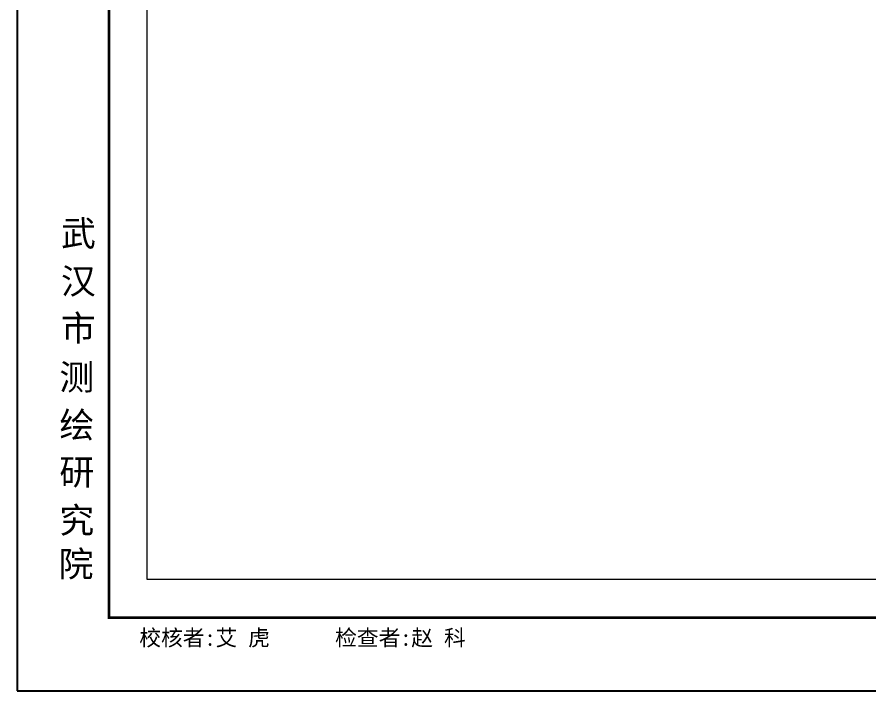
# Model space of a CAD drawing. Extents: x 512858 to 514372, y -232486 to -231710.
# Drawn here: x 513770.24 to 513792.48, y -232158.64 to -232141.05 of the extents above; entities that cross this region are included whole.
import ezdxf

# ---------------------------------------------------------------- set-up
doc = ezdxf.new("R2010")
doc.units = 0
doc.header["$LTSCALE"] = 1000
doc.layers.add('图廓', color=252, linetype='Continuous', lineweight=9)
doc.layers.add('打印图框', color=252, linetype='Continuous', plot=False)
doc.styles.add('STYLE1', font='stylu.ttf')
doc.styles.add('宋体', font='simsun.ttc', dxfattribs={"width": 0.7, "height": 10})

msp = doc.modelspace()

# ---------------------------------------------------------------- linework, layer by layer
at = {"layer": '图廓', "color": 0, "const_width": 0.0667}
msp.add_lwpolyline([(513772.642, -232113.876), (513831.33, -232113.876), (513831.33, -232156.725), (513772.642, -232156.725)], close=True, dxfattribs=at)
at = {"layer": '图廓', "color": 0}
msp.add_lwpolyline([(513773.642, -232114.876), (513830.33, -232114.876), (513830.33, -232155.725), (513773.642, -232155.725)], close=True, dxfattribs=at)
at = {"layer": '打印图框', "color": 6, "ltscale": 0.5}
msp.add_lwpolyline([(513770.244, -232158.636), (513833.697, -232158.636), (513833.697, -232111.051), (513770.244, -232111.051)], close=True, dxfattribs=at)

# ---------------------------------------------------------------- texts
at = {"layer": '图廓', "color": 0, "linetype": 'Continuous', "style": 'STYLE1'}
for s, p in [('武', (513771.391, -232147.023)), ('汉', (513771.391, -232148.273)), ('市', (513771.391, -232149.499)), ('测', (513771.349, -232150.777)), ('绘', (513771.349, -232152.027)), ('研', (513771.349, -232153.253)), ('究', (513771.349, -232154.514)), ('院', (513771.329, -232155.655))]:
    msp.add_text(s, height=0.667, dxfattribs=at).set_placement(p)
at = {"layer": '图廓', "color": 0, "style": '宋体'}
msp.add_text(' 校核者:艾 虎      检查者:赵 科', height=0.41682, dxfattribs=at).set_placement((513773.151, -232157.456))

doc.saveas('drawing.dxf')
